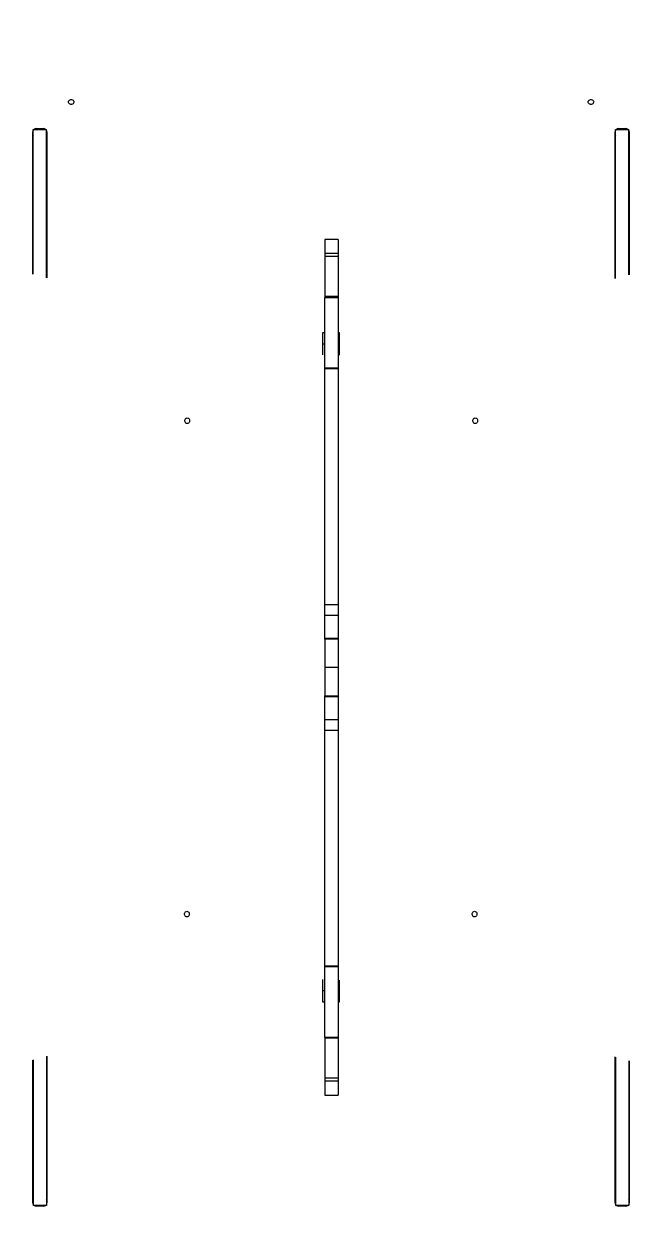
# Model space of a CAD drawing. Header units: millimetres. Extents: x -6502 to 7455, y -8041 to 5981.
# Drawn here: x 492 to 1468, y -1914 to -12 of the extents above; entities that cross this region are included whole.
import ezdxf

# ---------------------------------------------------------------- set-up
doc = ezdxf.new("R2010")
doc.units = ezdxf.units.MM
for name, color, linetype in [('DIKOM_ОБЪЕКТ', 7, 'Continuous'), ('DIKOM_РАЗМЕР_ЗОНА', 7, 'Continuous'), ('DIKOM_РАЗМЕР_ОБЪЕКТА', 7, 'Continuous')]:
    doc.layers.add(name, color=color, linetype=linetype)
doc.styles.add('style1', font='arial.ttf', dxfattribs={"width": 0.8})
doc.dimstyles.new('1-50', dxfattribs={"dimtxt": 300, "dimasz": 200, "dimexe": 100, "dimexo": 0, "dimgap": 100, "dimtad": 1, "dimtxsty": 'style1', "dimcen": 200, "dimclrd": 7, "dimclre": 7, "dimclrt": 7, "dimadec": 1, "dimazin": 2, "dimtfac": 1, "dimtmove": 0, "dimatfit": 2, "dimfxl": 0, "dimlwd": 25, "dimlwe": 18, "dimarcsym": 0})

# ---------------------------------------------------------------- blocks, each defined once
blk = doc.blocks.new('*D9')
at = {"layer": 'Defpoints', "color": 0, "transparency": 16777216}
for p in [(-5002.4, 2279.3), (3221.4, -679.1), (3221.4, -6822.7)]:
    blk.add_point(p, dxfattribs=at)
at = {"layer": 'DIKOM_РАЗМЕР_ОБЪЕКТА', "color": 7, "lineweight": 18, "transparency": 16777216}
for p, q in [((-5002.4, 2279.3), (-5002.4, -6922.7)), ((3221.4, -679.1), (3221.4, -6922.7))]:
    blk.add_line(p, q, dxfattribs=at)
at = {"layer": 'DIKOM_РАЗМЕР_ОБЪЕКТА', "color": 7, "lineweight": 25, "transparency": 16777216}
blk.add_line((-4802.4, -6822.7), (3021.4, -6822.7), dxfattribs=at)
at = {"layer": 'DIKOM_РАЗМЕР_ОБЪЕКТА', "color": 7, "transparency": 16777216}
for points in [[(-4802.4, -6789.4), (-4802.4, -6856), (-5002.4, -6822.7)], [(3021.4, -6789.4), (3021.4, -6856), (3221.4, -6822.7)]]:
    blk.add_solid(points, dxfattribs=at)
at = {"layer": 'DIKOM_РАЗМЕР_ОБЪЕКТА', "color": 7, "transparency": 16777216, "insert": (-897.4, -6569.5), "char_height": 300, "attachment_point": 5, "style": 'style1'}
blk.add_mtext('8200', dxfattribs=at)
blk = doc.blocks.new('*D10')
at = {"layer": 'Defpoints', "color": 0, "transparency": 16777216}
for p in [(971.8, 4480.9), (5953.3, 4480.9), (1279.7, -4050.2)]:
    blk.add_point(p, dxfattribs=at)
at = {"layer": 'DIKOM_РАЗМЕР_ОБЪЕКТА', "color": 7, "lineweight": 18, "transparency": 16777216}
for p, q in [((971.8, 4480.9), (6053.3, 4480.9)), ((1279.7, -4050.2), (6053.3, -4050.2))]:
    blk.add_line(p, q, dxfattribs=at)
at = {"layer": 'DIKOM_РАЗМЕР_ОБЪЕКТА', "color": 7, "lineweight": 25, "transparency": 16777216}
blk.add_line((5953.3, -3850.2), (5953.3, 4280.9), dxfattribs=at)
at = {"layer": 'DIKOM_РАЗМЕР_ОБЪЕКТА', "color": 7, "transparency": 16777216}
for points in [[(5919.9, 4280.9), (5986.6, 4280.9), (5953.3, 4480.9)], [(5919.9, -3850.2), (5986.6, -3850.2), (5953.3, -4050.2)]]:
    blk.add_solid(points, dxfattribs=at)
at = {"layer": 'DIKOM_РАЗМЕР_ОБЪЕКТА', "color": 7, "transparency": 16777216, "insert": (5700.1, 515), "char_height": 300, "attachment_point": 5, "rotation": 90, "style": 'style1'}
blk.add_mtext('8500', dxfattribs=at)
blk = doc.blocks.new('*D11')
at = {"layer": 'Defpoints', "color": 0, "transparency": 16777216}
for p in [(-6502.4, 2127.8), (4721.4, -677.3), (4721.4, -7940.9)]:
    blk.add_point(p, dxfattribs=at)
at = {"layer": 'DIKOM_РАЗМЕР_ЗОНА', "color": 7, "lineweight": 18, "transparency": 16777216}
for p, q in [((-6502.4, 2127.8), (-6502.4, -8040.9)), ((4721.4, -677.3), (4721.4, -8040.9))]:
    blk.add_line(p, q, dxfattribs=at)
at = {"layer": 'DIKOM_РАЗМЕР_ЗОНА', "color": 7, "lineweight": 25, "transparency": 16777216}
blk.add_line((-6302.4, -7940.9), (4521.4, -7940.9), dxfattribs=at)
at = {"layer": 'DIKOM_РАЗМЕР_ЗОНА', "color": 7, "transparency": 16777216}
for points in [[(-6302.4, -7907.5), (-6302.4, -7974.2), (-6502.4, -7940.9)], [(4521.4, -7907.5), (4521.4, -7974.2), (4721.4, -7940.9)]]:
    blk.add_solid(points, dxfattribs=at)
at = {"layer": 'DIKOM_РАЗМЕР_ЗОНА', "color": 7, "transparency": 16777216, "insert": (-208, -7687.7), "char_height": 300, "attachment_point": 5, "style": 'style1'}
blk.add_mtext('11200', dxfattribs=at)
blk = doc.blocks.new('*D12')
at = {"layer": 'Defpoints', "color": 0, "transparency": 16777216}
for p in [(1107.9, 5975.3), (979.7, -6050.2), (7355.2, -6050.2)]:
    blk.add_point(p, dxfattribs=at)
at = {"layer": 'DIKOM_РАЗМЕР_ЗОНА', "color": 7, "lineweight": 18, "transparency": 16777216}
for p, q in [((1107.9, 5975.3), (7455.2, 5975.3)), ((979.7, -6050.2), (7455.2, -6050.2))]:
    blk.add_line(p, q, dxfattribs=at)
at = {"layer": 'DIKOM_РАЗМЕР_ЗОНА', "color": 7, "lineweight": 25, "transparency": 16777216}
blk.add_line((7355.2, 5775.3), (7355.2, -5850.2), dxfattribs=at)
at = {"layer": 'DIKOM_РАЗМЕР_ЗОНА', "color": 7, "transparency": 16777216}
for points in [[(7321.9, 5775.3), (7388.5, 5775.3), (7355.2, 5975.3)], [(7321.9, -5850.2), (7388.5, -5850.2), (7355.2, -6050.2)]]:
    blk.add_solid(points, dxfattribs=at)
at = {"layer": 'DIKOM_РАЗМЕР_ЗОНА', "color": 7, "transparency": 16777216, "insert": (7102, 342.1), "char_height": 300, "attachment_point": 5, "rotation": 90, "style": 'style1'}
blk.add_mtext('12000', dxfattribs=at)

msp = doc.modelspace()

# ---------------------------------------------------------------- linework, layer by layer
at = {"layer": 'DIKOM_ОБЪЕКТ', "color": 7, "linetype": 'Continuous', "lineweight": 15}
for p, q in [((505.78, -407.554), (505.78, -182.659)), ((506.48, -178.762), (527.48, -178.762)), ((506.48, -407.745), (506.48, -178.762)), ((511.78, -177.463), (522.18, -177.463)), ((511.78, -178.762), (511.78, -177.463)), ((522.18, -178.762), (522.18, -177.463)), ((527.48, -413.466), (527.48, -178.762)), ((528.18, -182.659), (528.18, -413.656)), ((1426.78, -414.672), (1426.78, -182.659)), ((1427.48, -178.762), (1448.48, -178.762)), ((1427.48, -414.483), (1427.48, -178.762)), ((1432.78, -177.463), (1443.18, -177.463)), ((1432.78, -178.762), (1432.78, -177.463)), ((1443.18, -178.762), (1443.18, -177.463)), ((1448.48, -408.819), (1448.48, -178.762)), ((1449.18, -182.659), (1449.18, -408.63)), ((988.48, -352.843), (967.48, -352.843)), ((967.48, -352.843), (967.48, -375.074)), ((988.48, -352.843), (988.48, -375.074)), ((988.48, -375.074), (967.48, -375.074)), ((967.48, -375.074), (967.48, -379.733)), ((988.48, -379.733), (967.48, -379.733)), ((967.48, -379.733), (967.48, -442.893)), ((988.48, -375.074), (988.48, -379.733)), ((988.48, -379.733), (988.48, -442.893)), ((988.48, -442.893), (967.48, -442.893)), ((967.48, -442.893), (967.48, -444.363)), ((967.48, -444.363), (988.48, -444.363)), ((967.48, -556.472), (967.48, -444.363)), ((988.48, -442.893), (988.48, -444.363)), ((988.48, -444.363), (988.48, -556.472)), ((966.98, -500.315), (963.98, -500.315)), ((963.98, -500.315), (963.98, -518.315)), ((966.98, -500.315), (966.98, -518.315)), ((990.98, -500.315), (988.48, -500.315)), ((990.98, -518.315), (990.98, -500.315)), ((963.98, -518.315), (963.98, -535.298)), ((966.98, -518.315), (963.98, -518.315)), ((966.98, -518.315), (966.98, -539.781)), ((990.98, -518.315), (988.48, -518.315)), ((990.98, -535.773), (990.98, -518.315)), ((988.48, -556.472), (967.48, -556.472)), ((967.48, -556.472), (967.48, -556.915)), ((967.48, -556.915), (988.48, -556.915)), ((967.48, -929.785), (967.48, -556.915)), ((988.48, -556.915), (988.48, -556.472)), ((988.48, -556.915), (988.48, -929.785)), ((967.48, -929.785), (988.48, -929.785)), ((967.48, -946.875), (967.48, -929.785)), ((988.48, -929.785), (988.48, -946.875)), ((967.48, -946.875), (988.48, -946.875)), ((967.48, -983.359), (967.48, -946.875)), ((988.48, -946.875), (988.48, -983.359)), ((967.48, -983.359), (988.48, -983.359)), ((967.48, -984.52), (967.48, -983.359)), ((988.48, -984.52), (967.48, -984.52)), ((967.48, -984.52), (967.48, -1029.315)), ((988.48, -983.359), (988.48, -984.52)), ((988.48, -984.52), (988.48, -1029.315)), ((988.48, -1029.315), (967.48, -1029.315)), ((967.48, -1029.315), (967.48, -1074.11)), ((988.48, -1029.315), (988.48, -1074.11)), ((967.48, -1074.11), (988.48, -1074.11)), ((967.48, -1075.271), (967.48, -1074.11)), ((967.48, -1075.271), (988.48, -1075.271)), ((967.48, -1111.755), (967.48, -1075.271)), ((988.48, -1074.11), (988.48, -1075.271)), ((988.48, -1075.271), (988.48, -1111.755)), ((967.48, -1111.755), (988.48, -1111.755)), ((967.48, -1128.845), (967.48, -1111.755)), ((988.48, -1111.755), (988.48, -1128.845)), ((967.48, -1128.845), (988.48, -1128.845)), ((967.48, -1501.714), (967.48, -1128.845)), ((988.48, -1128.845), (988.48, -1501.714)), ((988.48, -1501.714), (967.48, -1501.714)), ((967.48, -1501.714), (967.48, -1502.158)), ((967.48, -1502.158), (988.48, -1502.158)), ((967.48, -1614.266), (967.48, -1502.158)), ((988.48, -1502.158), (988.48, -1501.714)), ((988.48, -1502.158), (988.48, -1614.266)), ((966.98, -1517.632), (966.98, -1540.315)), ((963.98, -1522.762), (963.98, -1540.315)), ((963.98, -1540.315), (966.98, -1540.315)), ((963.98, -1540.315), (963.98, -1558.315)), ((966.98, -1540.315), (966.98, -1558.315)), ((988.48, -1540.315), (990.98, -1540.315)), ((990.98, -1540.315), (990.98, -1523.762)), ((990.98, -1558.315), (990.98, -1540.315)), ((963.98, -1558.315), (966.98, -1558.315)), ((988.48, -1558.315), (990.98, -1558.315)), ((988.48, -1614.266), (967.48, -1614.266)), ((967.48, -1614.266), (967.48, -1615.736)), ((988.48, -1615.736), (967.48, -1615.736)), ((967.48, -1615.736), (967.48, -1678.897)), ((988.48, -1614.266), (988.48, -1615.736)), ((988.48, -1615.736), (988.48, -1678.897)), ((505.781, -1875.971), (505.781, -1650.254)), ((506.481, -1650.065), (506.481, -1879.868)), ((527.481, -1644.381), (527.481, -1879.868)), ((528.181, -1644.192), (528.181, -1875.971)), ((1426.781, -1875.971), (1426.781, -1645.345)), ((1427.481, -1645.536), (1427.481, -1879.868)), ((1448.481, -1651.276), (1448.481, -1879.868)), ((1449.181, -1651.467), (1449.181, -1875.971)), ((988.48, -1678.897), (967.48, -1678.897)), ((967.48, -1678.897), (967.48, -1683.556)), ((988.48, -1683.556), (967.48, -1683.556)), ((967.48, -1683.556), (967.48, -1705.787)), ((988.48, -1678.897), (988.48, -1683.556)), ((988.48, -1683.556), (988.48, -1705.787)), ((967.48, -1705.787), (988.48, -1705.787)), ((527.481, -1879.868), (506.481, -1879.868)), ((511.781, -1879.868), (511.781, -1881.167)), ((522.181, -1881.167), (511.781, -1881.167)), ((522.181, -1879.868), (522.181, -1881.167)), ((1448.481, -1879.868), (1427.481, -1879.868)), ((1432.781, -1879.868), (1432.781, -1881.167)), ((1443.181, -1881.167), (1432.781, -1881.167)), ((1443.181, -1879.868), (1443.181, -1881.167))]:
    msp.add_line(p, q, dxfattribs=at)
at = {"layer": 'DIKOM_ОБЪЕКТ', "color": 7, "linetype": 'Continuous', "lineweight": 15, "flags": 128}
for points in [[(570.88, -135.46), (570.702, -136.534), (570.182, -137.52), (569.362, -138.34), (568.308, -138.927), (567.107, -139.232), (565.854, -139.232), (564.653, -138.927), (563.599, -138.34), (562.779, -137.52), (562.259, -136.534), (562.08, -135.46), (562.259, -134.387), (562.779, -133.4), (563.599, -132.581), (564.653, -131.994), (565.854, -131.689), (567.107, -131.689), (568.308, -131.994), (569.362, -132.581), (570.182, -133.4), (570.702, -134.387), (570.88, -135.46)], [(1392.88, -135.46), (1392.702, -136.534), (1392.182, -137.52), (1391.362, -138.34), (1390.308, -138.927), (1389.107, -139.232), (1387.854, -139.232), (1386.653, -138.927), (1385.599, -138.34), (1384.779, -137.52), (1384.259, -136.534), (1384.08, -135.46), (1384.259, -134.387), (1384.779, -133.4), (1385.599, -132.581), (1386.653, -131.994), (1387.854, -131.689), (1389.107, -131.689), (1390.308, -131.994), (1391.362, -132.581), (1392.182, -133.4), (1392.702, -134.387), (1392.88, -135.46)], [(749.987, -634.915), (751.06, -635.094), (752.047, -635.615), (752.866, -636.436), (753.451, -637.49), (753.756, -638.692), (753.755, -639.944), (753.449, -641.146), (752.862, -642.199), (752.042, -643.018), (751.055, -643.538), (749.981, -643.715), (748.908, -643.536), (747.922, -643.015), (747.102, -642.194), (746.517, -641.14), (746.212, -639.938), (746.213, -638.686), (746.519, -637.484), (747.106, -636.431), (747.926, -635.612), (748.913, -635.092), (749.987, -634.915)], [(1205.471, -643.715), (1204.398, -643.535), (1203.412, -643.013), (1202.593, -642.191), (1202.008, -641.137), (1201.704, -639.934), (1201.706, -638.682), (1202.013, -637.481), (1202.601, -636.428), (1203.421, -635.61), (1204.409, -635.091), (1205.482, -634.915), (1206.556, -635.095), (1207.542, -635.617), (1208.36, -636.438), (1208.945, -637.493), (1209.249, -638.695), (1209.248, -639.947), (1208.941, -641.148), (1208.353, -642.201), (1207.532, -643.02), (1206.545, -643.538), (1205.471, -643.715)], [(749.487, -1414.915), (750.56, -1415.094), (751.547, -1415.615), (752.366, -1416.436), (752.951, -1417.49), (753.256, -1418.692), (753.255, -1419.944), (752.949, -1421.146), (752.362, -1422.199), (751.542, -1423.018), (750.555, -1423.537), (749.481, -1423.715), (748.408, -1423.536), (747.422, -1423.014), (746.602, -1422.194), (746.017, -1421.14), (745.712, -1419.938), (745.713, -1418.685), (746.019, -1417.484), (746.606, -1416.431), (747.426, -1415.611), (748.413, -1415.092), (749.487, -1414.915)], [(1204.471, -1423.714), (1203.398, -1423.534), (1202.412, -1423.012), (1201.593, -1422.19), (1201.008, -1421.136), (1200.704, -1419.934), (1200.706, -1418.681), (1201.013, -1417.48), (1201.601, -1416.428), (1202.421, -1415.609), (1203.409, -1415.09), (1204.482, -1414.914), (1205.556, -1415.094), (1206.542, -1415.616), (1207.36, -1416.437), (1207.945, -1417.492), (1208.249, -1418.694), (1208.248, -1419.947), (1207.941, -1421.148), (1207.353, -1422.2), (1206.532, -1423.019), (1205.545, -1423.537), (1204.471, -1423.714)]]:
    msp.add_lwpolyline(points, dxfattribs=at)
at = {"layer": 'DIKOM_ОБЪЕКТ', "color": 7, "linetype": 'Continuous', "lineweight": 15}
for centre, radius, start, end in [((566.48, -144.207), 5.057, 81.116221, 98.883779), ((1388.48, -144.208), 5.058, 81.116971, 98.883029), ((510.452, -182.683), 4.671, 148.227037, 179.704474), ((510.452, -190.183), 4.672, 148.228855, 179.702655), ((511.723, -184), 6.537, 89.498728, 126.750222), ((522.238, -184), 6.537, 53.249594, 90.501457), ((523.509, -182.683), 4.671, 0.295526, 31.772963), ((523.509, -190.183), 4.672, 0.297345, 31.771145), ((1431.452, -182.683), 4.671, 148.227037, 179.704474), ((1431.452, -190.183), 4.672, 148.228855, 179.702655), ((1432.723, -184), 6.537, 89.498728, 126.750222), ((1443.238, -184), 6.537, 53.249594, 90.501457), ((1444.509, -182.683), 4.672, 0.296851, 31.771639), ((1444.508, -190.183), 4.672, 0.298669, 31.769821), ((758.739, -639.315), 5.066, 171.130772, 188.869228), ((1196.724, -639.315), 5.064, 351.127345, 8.872655), ((1196.723, -639.315), 5.064, 351.128249, 8.871751), ((758.238, -1419.315), 5.064, 171.127818, 188.872182), ((758.238, -1419.315), 5.064, 171.128249, 188.871751), ((1195.724, -1419.314), 5.063, 351.126559, 8.873441), ((1195.722, -1419.315), 5.065, 351.135416, 8.874422), ((510.452, -1868.447), 4.671, 180.295526, 211.772963), ((510.452, -1875.947), 4.671, 180.296275, 211.772959), ((511.724, -1874.63), 6.537, 233.248271, 270.501225), ((522.238, -1874.63), 6.537, 269.49859, 306.751913), ((523.509, -1868.446), 4.672, 328.228361, 359.703149), ((523.509, -1875.946), 4.672, 328.228365, 359.702401), ((1431.453, -1868.446), 4.672, 180.297407, 211.772378), ((1431.453, -1875.946), 4.672, 180.298155, 211.772374), ((1432.724, -1874.63), 6.537, 233.248271, 270.501225), ((1443.238, -1874.63), 6.537, 269.498775, 306.751729), ((1444.509, -1868.446), 4.672, 328.228361, 359.703149), ((1444.509, -1875.946), 4.672, 328.228365, 359.702401)]:
    msp.add_arc(centre, radius, start, end, dxfattribs=at)

# ---------------------------------------------------------------- dimensions: what is measured, and where the dimension line sits
at = {"layer": 'DIKOM_РАЗМЕР_ЗОНА'}
dim = msp.add_linear_dim(base=(7355.196, -6050.188), p1=(1107.882, 5975.329), p2=(979.715, -6050.188), angle=90, text='12000', dimstyle='1-50', dxfattribs=at)
dim.commit()
dim.dimension.update_dxf_attribs({"geometry": '*D12', "text_midpoint": (7355.196, 342.124), "dimtype": 160})
dim = msp.add_linear_dim(base=(4721.362, -7940.857), p1=(-6502.402, 2127.774), p2=(4721.362, -677.294), text='11200', dimstyle='1-50', dxfattribs=at)
dim.commit()
dim.dimension.update_dxf_attribs({"geometry": '*D11', "text_midpoint": (-207.972, -7940.857), "dimtype": 160})
at = {"layer": 'DIKOM_РАЗМЕР_ОБЪЕКТА'}
dim = msp.add_linear_dim(base=(5953.26, 4480.931), p1=(1279.715, -4050.188), p2=(971.837, 4480.931), angle=90, text='8500', dimstyle='1-50', dxfattribs=at)
dim.commit()
dim.dimension.update_dxf_attribs({"geometry": '*D10', "text_midpoint": (5953.26, 515.015), "dimtype": 160})
dim = msp.add_linear_dim(base=(3221.362, -6822.702), p1=(-5002.4, 2279.348), p2=(3221.362, -679.08), text='8200', dimstyle='1-50', dxfattribs=at)
dim.commit()
dim.dimension.update_dxf_attribs({"geometry": '*D9', "text_midpoint": (-897.403, -6822.702), "dimtype": 160})

doc.saveas('drawing.dxf')
